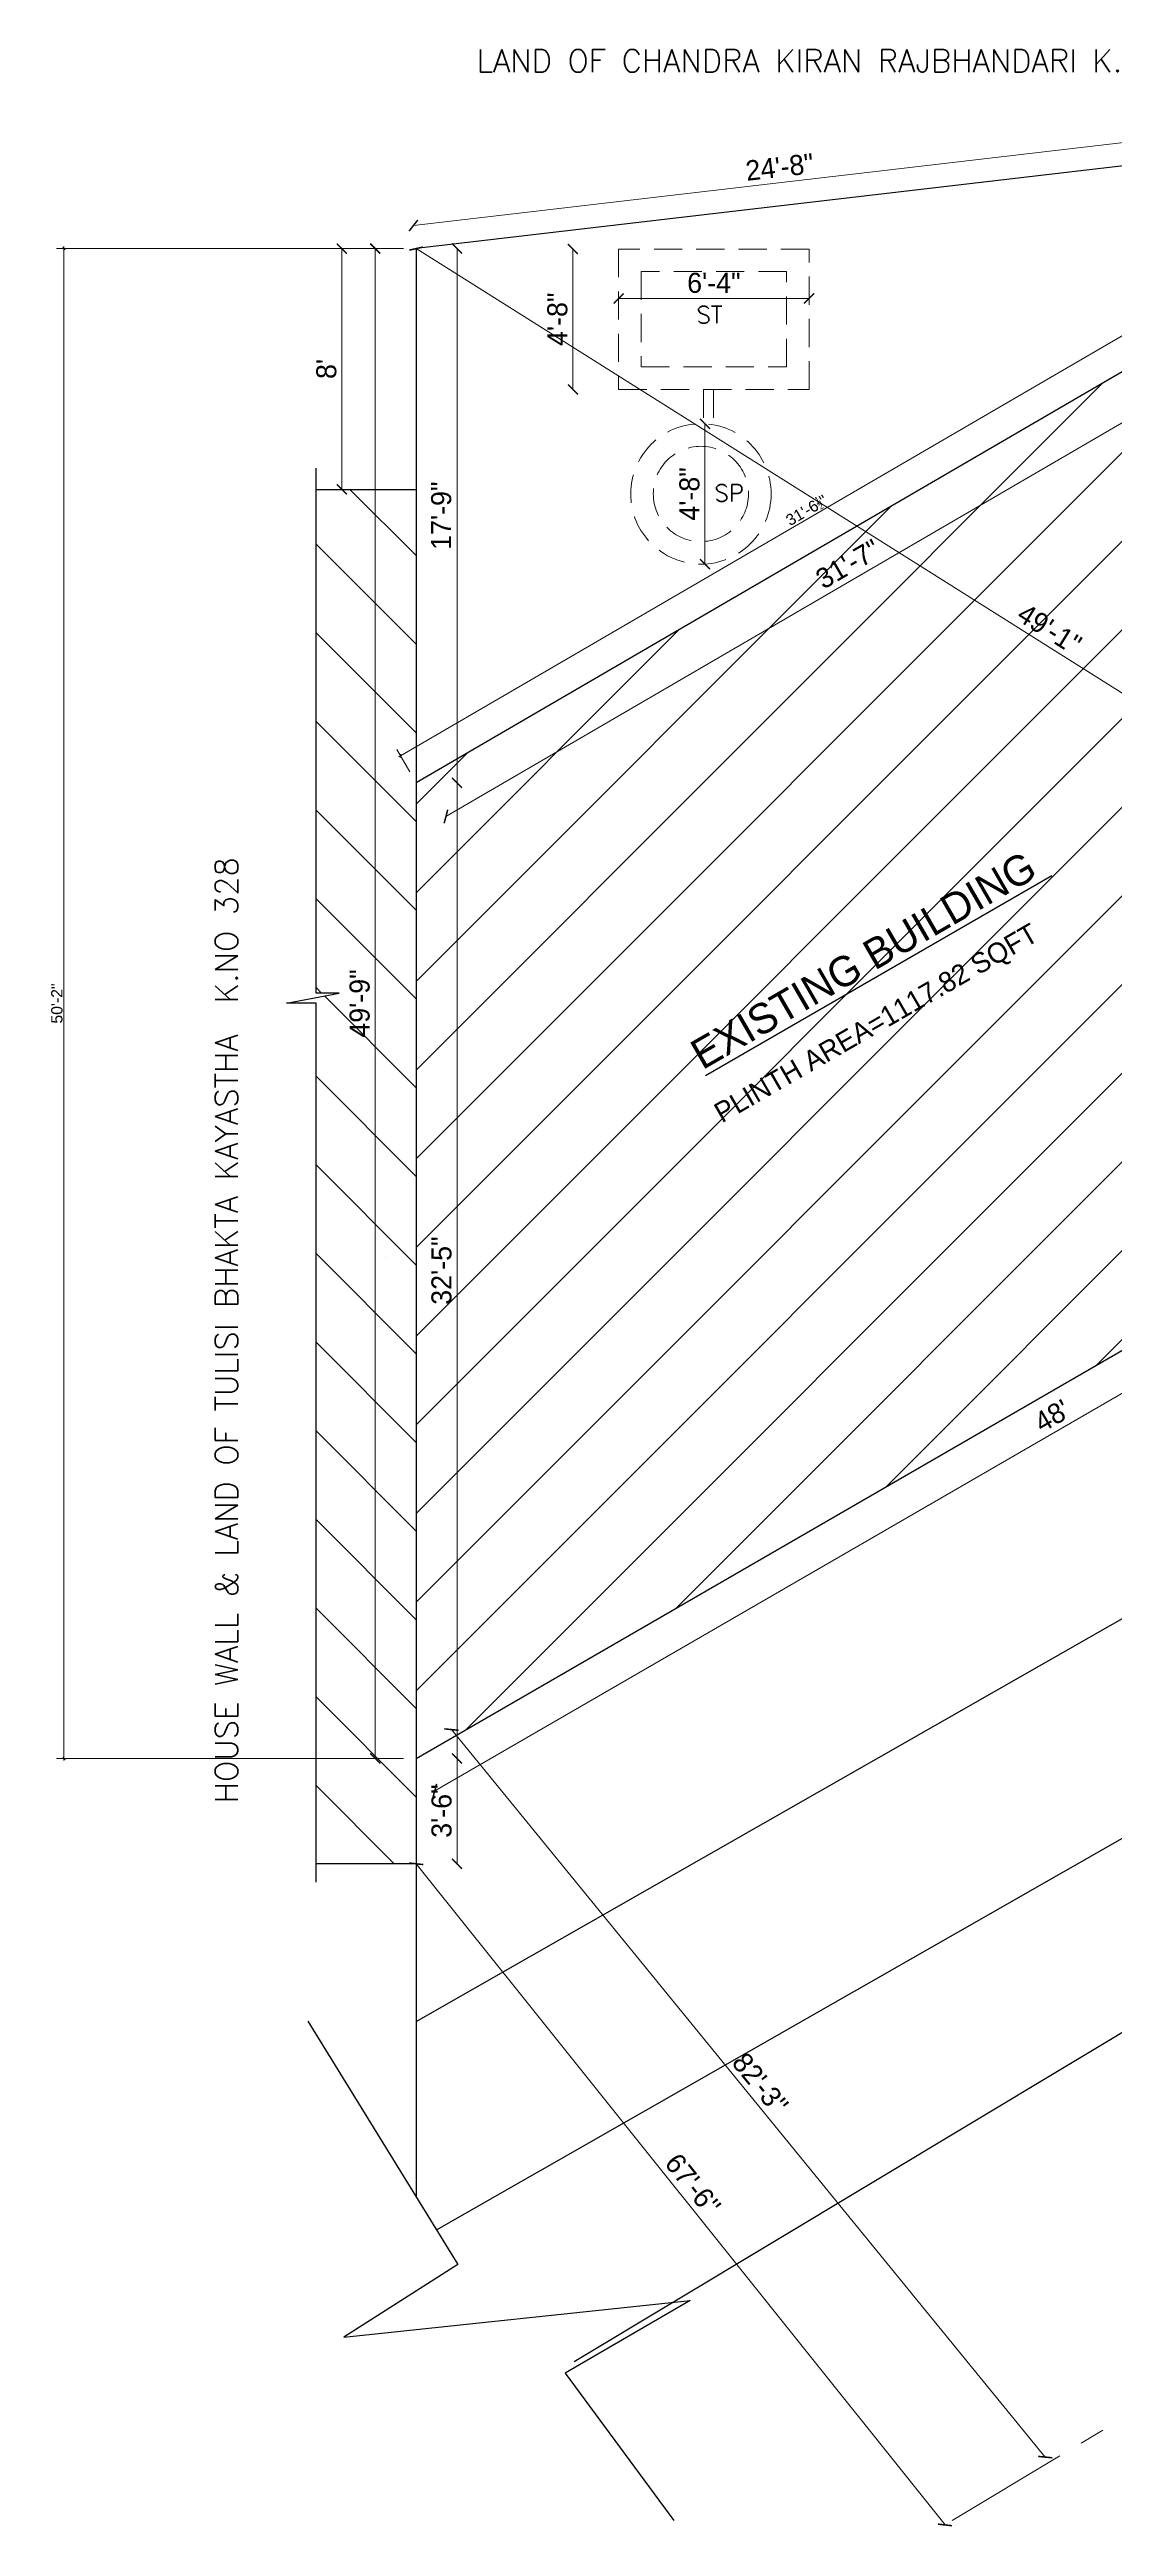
# Model space of a CAD drawing. Header units: inches. Extents: x 20273 to 74670, y -14357 to 735.
# Drawn here: x 63986 to 64411, y -10032 to -9044 of the extents above; entities that cross this region are included whole.
import ezdxf

# ---------------------------------------------------------------- set-up
doc = ezdxf.new("R2010")
doc.units = ezdxf.units.IN
doc.header["$LTSCALE"] = 5
doc.header["$MEASUREMENT"] = 0
doc.linetypes.add('CENTER', pattern=[2, 1.25, -0.25, 0.25, -0.25])
doc.linetypes.add('HIDDEN', pattern=[0.375, 0.25, -0.125])
doc.layers.add('A-WALL', color=7, linetype='Continuous', lineweight=9)
doc.layers.add('HATCH', color=253, linetype='Continuous', lineweight=0)
for name, color, linetype in [('DIM', 5, 'Continuous'), ('TEXT', 6, 'Continuous'), ('WALL', 7, 'Continuous')]:
    doc.layers.add(name, color=color, linetype=linetype)
doc.layers.add('dim line', color=7, linetype='Continuous', lineweight=15, true_color=0xfab2b2)
doc.styles.add('ROMANS', font='romans.shx', dxfattribs={"width": 0.8})
doc.styles.get("Standard").update_dxf_attribs({"font": 'arial.ttf'})
doc.styles.add('tt', font='stylu.ttf', dxfattribs={"height": 8})
doc.dimstyles.new('Copy(2) of STANDARD', dxfattribs={"dimtxt": 2, "dimasz": 4, "dimexe": 0, "dimexo": 0, "dimgap": 2, "dimtad": 1, "dimdec": 0, "dimzin": 0, "dimdsep": 46, "dimlunit": 3, "dimtxsty": 'tt', "dimblk": 'ARCHTICK', "dimcen": 0.0505, "dimse1": 1, "dimse2": 1, "dimclrd": 5, "dimclre": 5, "dimclrt": 7, "dimadec": 1, "dimazin": 0, "dimtm": 1e-09, "dimtfac": 1, "dimtdec": 0, "dimtofl": 0, "dimtmove": 1, "dimatfit": 3, "dimfxl": 1, "dimtolj": 2, "dimtzin": 0, "dimlwd": 13, "dimarcsym": 0})
doc.dimstyles.new('Standard$0', dxfattribs={"dimtxt": 6, "dimasz": 4, "dimexe": 3, "dimexo": 6, "dimgap": 3, "dimtad": 1, "dimdec": 1, "dimzin": 0, "dimdsep": 46, "dimlunit": 4, "dimtxsty": 'Standard', "dimcen": 0.09, "dimclrd": 6, "dimclre": 6, "dimclrt": 7, "dimadec": 0, "dimazin": 0, "dimtfac": 1, "dimtdec": 1, "dimtix": 1, "dimtofl": 0, "dimtmove": 1, "dimatfit": 3, "dimfxl": 1, "dimtolj": 1, "dimtzin": 0, "dimlwd": 18, "dimlwe": 18, "dimarcsym": 0})

# ---------------------------------------------------------------- blocks, each defined once
blk = doc.blocks.new('_ArchTick')
at = {"color": 0, "linetype": 'ByBlock', "const_width": 0.15}
blk.add_lwpolyline([(-0.5, -0.5), (0.5, 0.5)], dxfattribs=at)
blk = doc.blocks.new('*D738')
at = {"layer": 'Defpoints', "color": 0, "ltscale": 5, "transparency": 16777216}
for p in [(64132.4, -9123.41), (64631.11, -9437.21), (64631.11, -9437.21)]:
    blk.add_point(p, dxfattribs=at)
at = {"layer": 'DIM', "color": 5, "lineweight": 13, "ltscale": 5, "transparency": 16777216}
blk.add_line((64132.4, -9123.41), (64631.11, -9437.21), dxfattribs=at)
at = {"layer": 'DIM', "color": 5, "lineweight": 13, "ltscale": 5, "transparency": 16777216, "xscale": 4, "yscale": 4, "zscale": 4}
for p, rotation in [((64132.4, -9123.41), 147.8211343331413), ((64631.11, -9437.21), 327.8211343331413)]:
    blk.add_blockref('_ArchTick', p, dxfattribs=dict(at, rotation=rotation))
at = {"layer": 'DIM', "color": 7, "ltscale": 5, "transparency": 16777216, "insert": (64385.05, -9275.08), "char_height": 8, "attachment_point": 5, "rotation": 327.82113, "style": 'tt'}
blk.add_mtext('\\A2;49\'-1"', dxfattribs=at)
blk = doc.blocks.new('*D716')
at = {"layer": 'Defpoints', "color": 0, "ltscale": 5, "transparency": 16777216}
for p in [(64424.94, -9079.93), (64426.01, -9089.14), (64132.4, -9123.41)]:
    blk.add_point(p, dxfattribs=at)
at = {"layer": 'DIM', "color": 5, "lineweight": 13, "ltscale": 5, "transparency": 16777216}
blk.add_line((64131.32, -9114.2), (64424.94, -9079.93), dxfattribs=at)
at = {"layer": 'DIM', "color": 5, "lineweight": 13, "ltscale": 5, "transparency": 16777216, "xscale": 4, "yscale": 4, "zscale": 4}
for p, rotation in [((64424.94, -9079.93), 6.656485109489094), ((64131.32, -9114.2), 186.6564851094891)]:
    blk.add_blockref('_ArchTick', p, dxfattribs=dict(at, rotation=rotation))
at = {"layer": 'DIM', "color": 7, "ltscale": 5, "transparency": 16777216, "insert": (64277.41, -9090.93), "char_height": 8, "attachment_point": 5, "rotation": 6.65649, "style": 'tt'}
blk.add_mtext('\\A2;24\'-8"', dxfattribs=at)
blk = doc.blocks.new('*D717')
at = {"layer": 'Defpoints', "color": 0, "ltscale": 5, "transparency": 16777216}
for p in [(64116.07, -9123.41), (64132.4, -9123.41), (64132.4, -9725.41)]:
    blk.add_point(p, dxfattribs=at)
at = {"layer": 'DIM', "color": 5, "lineweight": 13, "ltscale": 5, "transparency": 16777216}
blk.add_line((64116.07, -9725.41), (64116.07, -9123.41), dxfattribs=at)
at = {"layer": 'DIM', "color": 5, "lineweight": 13, "ltscale": 5, "transparency": 16777216, "xscale": 4, "yscale": 4, "zscale": 4}
for p, rotation in [((64116.07, -9123.41), 90), ((64116.07, -9725.41), 270)]:
    blk.add_blockref('_ArchTick', p, dxfattribs=dict(at, rotation=rotation))
at = {"layer": 'DIM', "color": 7, "ltscale": 5, "transparency": 16777216, "insert": (64109.89, -9424.41), "char_height": 8, "attachment_point": 5, "rotation": 90, "style": 'tt'}
blk.add_mtext('\\A2;49\'-9"', dxfattribs=at)
blk = doc.blocks.new('*D719')
at = {"layer": 'Defpoints', "color": 0, "ltscale": 5, "transparency": 16777216}
for p in [(64132.4, -9725.41), (64383.36, -10003.97), (64369.26, -10015.48)]:
    blk.add_point(p, dxfattribs=at)
at = {"layer": 'DIM', "color": 5, "lineweight": 13, "ltscale": 5, "transparency": 16777216}
blk.add_line((64146.49, -9713.9), (64383.36, -10003.97), dxfattribs=at)
at = {"layer": 'DIM', "color": 5, "lineweight": 13, "ltscale": 5, "transparency": 16777216, "xscale": 4, "yscale": 4, "zscale": 4}
for p, rotation in [((64146.49, -9713.9), 129.2346719250575), ((64383.36, -10003.97), 309.2346719250575)]:
    blk.add_blockref('_ArchTick', p, dxfattribs=dict(at, rotation=rotation))
at = {"layer": 'DIM', "color": 7, "ltscale": 5, "transparency": 16777216, "insert": (64269.69, -9855.05), "char_height": 8, "attachment_point": 5, "rotation": 309.23467, "style": 'tt'}
blk.add_mtext("\\A2;82'-3''", dxfattribs=at)
blk = doc.blocks.new('*D723')
at = {"layer": 'Defpoints', "color": 0, "ltscale": 5, "transparency": 16777216}
for p in [(64132.4, -9767.41), (64343.4, -10031.02), (64343.4, -10031.02)]:
    blk.add_point(p, dxfattribs=at)
at = {"layer": 'DIM', "color": 5, "lineweight": 13, "ltscale": 5, "transparency": 16777216}
blk.add_line((64132.4, -9767.41), (64343.4, -10031.02), dxfattribs=at)
at = {"layer": 'DIM', "color": 5, "lineweight": 13, "ltscale": 5, "transparency": 16777216, "xscale": 4, "yscale": 4, "zscale": 4}
for p, rotation in [((64132.4, -9767.41), 128.6745829796092), ((64343.4, -10031.02), 308.6745829796092)]:
    blk.add_blockref('_ArchTick', p, dxfattribs=dict(at, rotation=rotation))
at = {"layer": 'DIM', "color": 7, "ltscale": 5, "transparency": 16777216, "insert": (64242.81, -9895.29), "char_height": 8, "attachment_point": 5, "rotation": 308.67458, "style": 'tt'}
blk.add_mtext("\\A2;67'-6''", dxfattribs=at)
blk = doc.blocks.new('*D725')
at = {"layer": 'Defpoints', "color": 0, "ltscale": 5, "transparency": 16777216}
for p in [(64247.07, -9193.25), (64244.93, -9249.21), (64247.63, -9249.21)]:
    blk.add_point(p, dxfattribs=at)
at = {"layer": 'DIM', "color": 5, "lineweight": 13, "ltscale": 5, "transparency": 16777216}
blk.add_line((64247.63, -9193.25), (64247.63, -9249.21), dxfattribs=at)
at = {"layer": 'DIM', "color": 5, "lineweight": 13, "ltscale": 5, "transparency": 16777216, "xscale": 4, "yscale": 4, "zscale": 4}
for p, rotation in [((64247.63, -9193.25), 90), ((64247.63, -9249.21), 270)]:
    blk.add_blockref('_ArchTick', p, dxfattribs=dict(at, rotation=rotation))
at = {"layer": 'DIM', "color": 7, "ltscale": 5, "transparency": 16777216, "insert": (64241.45, -9221.23), "char_height": 8, "attachment_point": 5, "rotation": 90, "style": 'tt'}
blk.add_mtext('\\A2;4\'-8"', dxfattribs=at)
blk = doc.blocks.new('*D726')
at = {"layer": 'Defpoints', "color": 0, "ltscale": 5, "transparency": 16777216}
for p in [(64213.17, -9123.59), (64194.93, -9179.59), (64213.17, -9179.59)]:
    blk.add_point(p, dxfattribs=at)
at = {"layer": 'DIM', "color": 5, "lineweight": 13, "ltscale": 5, "transparency": 16777216}
blk.add_line((64194.93, -9123.59), (64194.93, -9179.59), dxfattribs=at)
at = {"layer": 'DIM', "color": 5, "lineweight": 13, "ltscale": 5, "transparency": 16777216, "xscale": 4, "yscale": 4, "zscale": 4}
for p, rotation in [((64194.93, -9123.59), 90), ((64194.93, -9179.59), 270)]:
    blk.add_blockref('_ArchTick', p, dxfattribs=dict(at, rotation=rotation))
at = {"layer": 'DIM', "color": 7, "ltscale": 5, "transparency": 16777216, "insert": (64188.75, -9151.59), "char_height": 8, "attachment_point": 5, "rotation": 90, "style": 'tt'}
blk.add_mtext('\\A2;4\'-8"', dxfattribs=at)
blk = doc.blocks.new('*D727')
at = {"layer": 'Defpoints', "color": 0, "ltscale": 5, "transparency": 16777216}
for p in [(64289.17, -9143.3), (64213.17, -9152.59), (64289.17, -9152.59)]:
    blk.add_point(p, dxfattribs=at)
at = {"layer": 'DIM', "color": 5, "lineweight": 13, "ltscale": 5, "transparency": 16777216}
blk.add_line((64213.17, -9143.3), (64289.17, -9143.3), dxfattribs=at)
at = {"layer": 'DIM', "color": 5, "lineweight": 13, "ltscale": 5, "transparency": 16777216, "xscale": 4, "yscale": 4, "zscale": 4, "rotation": 180}
blk.add_blockref('_ArchTick', (64213.17, -9143.3), dxfattribs=at)
at = {"layer": 'DIM', "color": 5, "lineweight": 13, "ltscale": 5, "transparency": 16777216, "xscale": 4, "yscale": 4, "zscale": 4}
blk.add_blockref('_ArchTick', (64289.17, -9143.3), dxfattribs=at)
at = {"layer": 'DIM', "color": 7, "ltscale": 5, "transparency": 16777216, "insert": (64251.17, -9137.12), "char_height": 8, "attachment_point": 5, "style": 'tt'}
blk.add_mtext('\\A2;6\'-4"', dxfattribs=at)
blk = doc.blocks.new('*D728')
at = {"layer": 'Defpoints', "color": 0, "ltscale": 5, "transparency": 16777216}
for p in [(64132.4, -9123.41), (64148.71, -9123.41), (64132.4, -9336.41)]:
    blk.add_point(p, dxfattribs=at)
at = {"layer": 'DIM', "color": 5, "lineweight": 13, "ltscale": 5, "transparency": 16777216}
blk.add_line((64148.71, -9336.41), (64148.71, -9123.41), dxfattribs=at)
at = {"layer": 'DIM', "color": 5, "lineweight": 13, "ltscale": 5, "transparency": 16777216, "xscale": 4, "yscale": 4, "zscale": 4}
for p, rotation in [((64148.71, -9123.41), 90), ((64148.71, -9336.41), 270)]:
    blk.add_blockref('_ArchTick', p, dxfattribs=dict(at, rotation=rotation))
at = {"layer": 'DIM', "color": 7, "ltscale": 5, "transparency": 16777216, "insert": (64142.42, -9229.91), "char_height": 8, "attachment_point": 5, "rotation": 90, "style": 'tt'}
blk.add_mtext('\\A2;17\'-9"', dxfattribs=at)
blk = doc.blocks.new('*D739')
at = {"layer": 'Defpoints', "color": 0, "ltscale": 5, "transparency": 16777216}
for p in [(64163.11, -9336.41), (64148.71, -9725.41), (64163.11, -9725.41)]:
    blk.add_point(p, dxfattribs=at)
at = {"layer": 'DIM', "color": 5, "lineweight": 13, "ltscale": 5, "transparency": 16777216}
blk.add_line((64148.71, -9336.41), (64148.71, -9725.41), dxfattribs=at)
at = {"layer": 'DIM', "color": 5, "lineweight": 13, "ltscale": 5, "transparency": 16777216, "xscale": 4, "yscale": 4, "zscale": 4}
for p, rotation in [((64148.71, -9336.41), 90), ((64148.71, -9725.41), 270)]:
    blk.add_blockref('_ArchTick', p, dxfattribs=dict(at, rotation=rotation))
at = {"layer": 'DIM', "color": 7, "ltscale": 5, "transparency": 16777216, "insert": (64142.54, -9530.91), "char_height": 8, "attachment_point": 5, "rotation": 90, "style": 'tt'}
blk.add_mtext('\\A2;32\'-5"', dxfattribs=at)
blk = doc.blocks.new('*D740')
at = {"layer": 'Defpoints', "color": 0, "ltscale": 5, "transparency": 16777216}
for p in [(64459.52, -9138.99), (64471.41, -9159.42), (64132.4, -9329.39)]:
    blk.add_point(p, dxfattribs=at)
at = {"layer": 'DIM', "color": 5, "lineweight": 13, "ltscale": 5, "transparency": 16777216}
blk.add_line((64144.29, -9349.82), (64471.41, -9159.42), dxfattribs=at)
at = {"layer": 'DIM', "color": 5, "lineweight": 13, "ltscale": 5, "transparency": 16777216, "xscale": 4, "yscale": 4, "zscale": 4}
for p, rotation in [((64471.41, -9159.42), 30.20167562402278), ((64144.29, -9349.82), 210.2016756240228)]:
    blk.add_blockref('_ArchTick', p, dxfattribs=dict(at, rotation=rotation))
at = {"layer": 'DIM', "color": 7, "ltscale": 5, "transparency": 16777216, "insert": (64304.69, -9249.19), "char_height": 8, "attachment_point": 5, "rotation": 30.20168, "style": 'tt'}
blk.add_mtext('\\A2;31\'-7"', dxfattribs=at)
blk = doc.blocks.new('*D730')
at = {"layer": 'Defpoints', "color": 0, "ltscale": 5, "transparency": 16777216}
for p in [(64631.11, -9437.21), (64638.55, -9450.08), (64132.4, -9725.41)]:
    blk.add_point(p, dxfattribs=at)
at = {"layer": 'DIM', "color": 5, "lineweight": 13, "ltscale": 5, "transparency": 16777216}
blk.add_line((64139.83, -9738.27), (64638.55, -9450.08), dxfattribs=at)
at = {"layer": 'DIM', "color": 5, "lineweight": 13, "ltscale": 5, "transparency": 16777216, "xscale": 4, "yscale": 4, "zscale": 4}
for p, rotation in [((64638.55, -9450.08), 30.02282740668972), ((64139.83, -9738.27), 210.0228274066897)]:
    blk.add_blockref('_ArchTick', p, dxfattribs=dict(at, rotation=rotation))
at = {"layer": 'DIM', "color": 7, "ltscale": 5, "transparency": 16777216, "insert": (64386.1, -9588.82), "char_height": 8, "attachment_point": 5, "rotation": 30.02283, "style": 'tt'}
blk.add_mtext("\\A2;48'", dxfattribs=at)
blk = doc.blocks.new('*D731')
at = {"layer": 'Defpoints', "color": 0, "ltscale": 5, "transparency": 16777216}
for p in [(64160.91, -9725.41), (64148.71, -9767.41), (64160.91, -9767.41)]:
    blk.add_point(p, dxfattribs=at)
at = {"layer": 'DIM', "color": 5, "lineweight": 13, "ltscale": 5, "transparency": 16777216}
blk.add_line((64148.71, -9725.41), (64148.71, -9767.41), dxfattribs=at)
at = {"layer": 'DIM', "color": 5, "lineweight": 13, "ltscale": 5, "transparency": 16777216, "xscale": 4, "yscale": 4, "zscale": 4}
for p, rotation in [((64148.71, -9725.41), 90), ((64148.71, -9767.41), 270)]:
    blk.add_blockref('_ArchTick', p, dxfattribs=dict(at, rotation=rotation))
at = {"layer": 'DIM', "color": 7, "ltscale": 5, "transparency": 16777216, "insert": (64142.56, -9746.41), "char_height": 8, "attachment_point": 5, "rotation": 90, "style": 'tt'}
blk.add_mtext('\\A2;3\'-6"', dxfattribs=at)
blk = doc.blocks.new('*D732')
at = {"layer": 'Defpoints', "color": 0, "ltscale": 5, "transparency": 16777216}
for p in [(64102.73, -9123.41), (64132.4, -9123.41), (64118.86, -9219.41)]:
    blk.add_point(p, dxfattribs=at)
at = {"layer": 'DIM', "color": 5, "lineweight": 13, "ltscale": 5, "transparency": 16777216}
blk.add_line((64102.73, -9219.41), (64102.73, -9123.41), dxfattribs=at)
at = {"layer": 'DIM', "color": 5, "lineweight": 13, "ltscale": 5, "transparency": 16777216, "xscale": 4, "yscale": 4, "zscale": 4}
for p, rotation in [((64102.73, -9123.41), 90), ((64102.73, -9219.41), 270)]:
    blk.add_blockref('_ArchTick', p, dxfattribs=dict(at, rotation=rotation))
at = {"layer": 'DIM', "color": 7, "ltscale": 5, "transparency": 16777216, "insert": (64096.59, -9171.41), "char_height": 8, "attachment_point": 5, "rotation": 90, "style": 'tt'}
blk.add_mtext("\\A2;8'", dxfattribs=at)
blk = doc.blocks.new('oblique')
at = {"color": 0, "lineweight": -2}
blk.add_line((0.25, 0.25), (-0.25, -0.25), dxfattribs=at)
at = {"layer": 'dim line', "lineweight": 9}
for p, q in [((-0.4375, 0), (0.4375, 0)), ((0, 0.4375), (0, -0.4375))]:
    blk.add_line(p, q, dxfattribs=at)
blk = doc.blocks.new('*D744')
at = {"layer": 'A-WALL', "color": 47, "lineweight": 0, "ltscale": 5, "transparency": 16777216}
for p, q in [((64127.4, -9123.41), (63988.88, -9123.41)), ((64127.4, -9725.41), (63988.88, -9725.41))]:
    blk.add_line(p, q, dxfattribs=at)
at = {"layer": 'A-WALL', "color": 33, "lineweight": 0, "ltscale": 5, "transparency": 16777216}
blk.add_line((63991.88, -9123.41), (63991.88, -9725.41), dxfattribs=at)
at = {"layer": 'Defpoints', "color": 0, "ltscale": 5, "transparency": 16777216}
for p in [(64132.4, -9123.41), (63991.88, -9725.41), (64132.4, -9725.41)]:
    blk.add_point(p, dxfattribs=at)
at = {"layer": 'A-WALL', "color": 33, "lineweight": 0, "ltscale": 5, "transparency": 16777216, "xscale": 2, "yscale": 2, "zscale": 2}
for p, rotation in [((63991.88, -9123.41), 90), ((63991.88, -9725.41), 270)]:
    blk.add_blockref('oblique', p, dxfattribs=dict(at, rotation=rotation))
at = {"layer": 'A-WALL', "color": 7, "ltscale": 5, "transparency": 16777216, "insert": (63989.08, -9424.41), "char_height": 4.5, "attachment_point": 5, "rotation": 90}
blk.add_mtext('\\A1;50\'-2"', dxfattribs=at)
blk = doc.blocks.new('_OBLIQUE')
at = {"color": 0, "linetype": 'ByBlock'}
blk.add_line((-0.5, -0.5), (0.5, 0.5), dxfattribs=at)
blk = doc.blocks.new('*D745')
at = {"layer": 'A-WALL', "color": 47, "lineweight": 0, "ltscale": 5, "transparency": 16777216}
for p, q in [((64457.01, -9141.68), (64451.76, -9132.68)), ((64129.88, -9332.09), (64124.64, -9323.08))]:
    blk.add_line(p, q, dxfattribs=at)
at = {"layer": 'A-WALL', "color": 33, "lineweight": 0, "ltscale": 5, "transparency": 16777216}
blk.add_line((64453.27, -9135.27), (64126.15, -9325.68), dxfattribs=at)
at = {"layer": 'Defpoints', "color": 0, "ltscale": 5, "transparency": 16777216}
for p in [(64459.52, -9146.01), (64126.15, -9325.68), (64132.4, -9336.41)]:
    blk.add_point(p, dxfattribs=at)
at = {"layer": 'A-WALL', "color": 33, "lineweight": 0, "ltscale": 5, "transparency": 16777216, "xscale": 2, "yscale": 2, "zscale": 2}
for p, rotation in [((64453.27, -9135.27), 30.20167562402474), ((64126.15, -9325.68), 210.2016756240247)]:
    blk.add_blockref('oblique', p, dxfattribs=dict(at, rotation=rotation))
at = {"layer": 'A-WALL', "color": 7, "ltscale": 5, "transparency": 16777216, "insert": (64288.11, -9227.73), "char_height": 4.5, "attachment_point": 5, "rotation": 30.20168}
blk.add_mtext('\\A1;31\'-6{\\H0.5x;\\S1/2;}"', dxfattribs=at)

msp = doc.modelspace()

# ---------------------------------------------------------------- hatches: boundary and pattern name
at = {"layer": 'HATCH', "ltscale": 5}
h = msp.add_hatch(dxfattribs=at)
h.set_pattern_fill('ANSI31', color=256, scale=200, style=0)
h.set_pattern_definition([(45, (43778.834, -5586.145), (-17.67767, 17.67767), [])])
h.paths.add_polyline_path([(64459.52, -9146.01), (64132.4, -9336.41), (64132.4, -9686.14), (64132.4, -9725.41), (64631.11, -9437.21)])
h.paths.add_polyline_path([(64538.9, -9312.06), (64557.47, -9344.19), (64573.52, -9334.92), (64554.95, -9302.78)], flags=24)
h.paths.add_polyline_path([(64364.59, -9272.96), (64396, -9292.72), (64405.88, -9277.03), (64374.46, -9257.27)], flags=24)
h.paths.add_polyline_path([(64151.64, -9549.49), (64151.64, -9512.38), (64133.1, -9512.38), (64133.1, -9549.49)], flags=24)
h.paths.add_polyline_path([(64293.15, -9266.3), (64325.23, -9247.63), (64315.9, -9231.61), (64283.83, -9250.28)], flags=24)
h.paths.add_polyline_path([(64253.85, -9475.68), (64399.09, -9391.83), (64392.59, -9380.57), (64247.35, -9464.42)], flags=24)
h.paths.add_polyline_path([(64245.67, -9455.64), (64389.94, -9372.34), (64380.57, -9356.1), (64236.29, -9439.4)], flags=24)
h = msp.add_hatch(dxfattribs=at)
h.set_pattern_fill('ANSI31', color=256, scale=200, angle=90, style=0)
h.set_pattern_definition([(135, (43048.27, -24259.536), (-17.67767, -17.67767), [])])
h.paths.add_polyline_path([(64132.4, -9219.41), (64092.45, -9219.41), (64092.45, -9420.23), (64101.71, -9420.23), (64080.71, -9424.26), (64092.45, -9424.26), (64092.45, -9767.41), (64132.4, -9767.41), (64132.4, -9686.14)])
h.paths.add_polyline_path([(64103.73, -9417.28), (64103.73, -9397.27), (64116.07, -9397.27), (64116.07, -9417.28)], flags=24)

# ---------------------------------------------------------------- linework, layer by layer
at = {"layer": 'DIM', "ltscale": 5}
msp.add_line((64120.15, -9525.82), (64120.15, -9525.82), dxfattribs=at)
at = {"layer": 'HATCH', "linetype": 'HIDDEN', "ltscale": 9}
for p, q in [((64247.08, -9179.59), (64247.08, -9193.25)), ((64251.08, -9179.59), (64251.08, -9193.7))]:
    msp.add_line(p, q, dxfattribs=at)
at = {"layer": 'HATCH', "linetype": 'CENTER', "ltscale": 8}
msp.add_line((64346.3, -10029.27), (65206.52, -9512.49), dxfattribs=at)
at = {"layer": 'HATCH', "linetype": 'HIDDEN', "ltscale": 9}
for points in [[(64213.17, -9179.59), (64289.17, -9179.59), (64289.17, -9123.59), (64213.17, -9123.59)], [(64222.17, -9170.59), (64280.17, -9170.59), (64280.17, -9132.59), (64222.17, -9132.59)]]:
    msp.add_lwpolyline(points, close=True, dxfattribs=at)
for radius in [28, 19]:
    msp.add_circle((64246, -9221.23), radius, dxfattribs=at)
at = {"layer": 'WALL', "ltscale": 5}
for p, q in [((64426.01, -9089.14), (64132.4, -9123.41)), ((64132.4, -9123.41), (64132.4, -9686.14)), ((64459.52, -9146.01), (64132.4, -9336.41)), ((64092.45, -9420.23), (64092.45, -9210.92)), ((64092.45, -9219.41), (64132.4, -9219.41)), ((64195.46, -9965.91), (65125.29, -9407.3)), ((64080.71, -9424.26), (64101.71, -9420.23)), ((64101.71, -9420.23), (64092.45, -9420.23)), ((64092.45, -9424.26), (64080.71, -9424.26)), ((64092.45, -9774.79), (64092.45, -9424.26)), ((64132.4, -9725.41), (64631.11, -9437.21)), ((64132.4, -9830.35), (64666.72, -9525.45)), ((64140.55, -9913.33), (64716.77, -9584.53)), ((64132.4, -9686.14), (64132.4, -9900.13)), ((64132.4, -9767.41), (64092.45, -9767.41))]:
    msp.add_line(p, q, dxfattribs=at)
msp.add_lwpolyline([(64089.15, -9830.11), (64149.07, -9927.12), (64103.48, -9956.18), (64241.65, -9941.48), (64191.82, -9970.51), (64235.23, -10029.27)], dxfattribs=at)

# ---------------------------------------------------------------- texts
at = {"layer": 'TEXT', "lineweight": 9, "style": 'ROMANS'}
for s, height, p in [('LAND OF CHANDRA KIRAN RAJBHANDARI K.NO 366', 9, (64156.51, -9053.05)), ('ST', 6.72, (64244.24, -9153.14)), ('SP', 6.72, (64251.4, -9224.23))]:
    msp.add_text(s, height=height, dxfattribs=at).set_placement(p)
msp.add_text('HOUSE WALL & LAND OF TULISI BHAKTA KAYASTHA  K.NO 328', height=9, rotation=90, dxfattribs=at).set_placement((64061.25, -9743.29))
at = {"layer": 'TEXT', "linetype": 'ByBlock', "style": 'tt'}
msp.add_text('%%UEXISTING BUILDING ', height=12, rotation=30, dxfattribs=at).set_placement((64246.63, -9451.06))
at = {"layer": 'TEXT', "lineweight": 70, "style": 'tt'}
msp.add_text('PLINTH AREA=1117.82 SQFT', height=8, rotation=30, dxfattribs=at).set_placement((64254.36, -9472.22))

# ---------------------------------------------------------------- dimensions: what is measured, and where the dimension line sits
at = {"layer": 'A-WALL', "ltscale": 5}
dim = msp.add_linear_dim(base=(63991.88, -9725.41), p1=(64132.4, -9123.41), p2=(64132.4, -9725.41), angle=90, dimstyle='Standard$0', override={"dimtxt": 4.5, "dimasz": 2, "dimexo": 5, "dimgap": 0.5, "dimzin": 12, "dimpost": '\\X', "dimblk": 'oblique', "dimcen": 3, "dimclrd": 33, "dimclre": 47, "dimtfac": 0.5, "dimfxl": 3, "dimlwd": 0, "dimlwe": 0}, dxfattribs=at)
dim.commit()
dim.dimension.update_dxf_attribs({"geometry": '*D744', "text_midpoint": (63989.08, -9424.41)})
dim = msp.add_aligned_dim(p1=(64459.52, -9146.01), p2=(64132.4, -9336.41), distance=-12.42, dimstyle='Standard$0', override={"dimtxt": 4.5, "dimasz": 2, "dimexo": 5, "dimgap": 0.5, "dimzin": 12, "dimpost": '\\X', "dimblk": 'oblique', "dimcen": 3, "dimclrd": 33, "dimclre": 47, "dimtfac": 0.5, "dimfxl": 3, "dimlwd": 0, "dimlwe": 0}, dxfattribs=at)
dim.commit()
dim.dimension.update_dxf_attribs({"geometry": '*D745', "text_midpoint": (64288.11, -9227.73)})
at = {"layer": 'DIM', "ltscale": 5}
for p1, p2, distance, picture, middle in [((64132.4, -9123.41), (64426.01, -9089.14), 9.27, '*D716', (64277.41, -9090.93)), ((64132.4, -9123.41), (64631.11, -9437.21), 0, '*D738', (64385.05, -9275.08)), ((64132.3967, -9329.3903), (64459.5209, -9138.9866), -23.6436, '*D740', (64304.69, -9249.1891)), ((64132.4, -9725.41), (64631.11, -9437.21), -14.86, '*D730', (64386.1, -9588.82))]:
    dim = msp.add_aligned_dim(p1=p1, p2=p2, distance=distance, dimstyle='Copy(2) of STANDARD', dxfattribs=at)
    dim.commit()
    dim.dimension.update_dxf_attribs({"geometry": picture, "text_midpoint": middle})
for base, p1, p2, picture, middle in [((64102.73, -9123.41), (64118.86, -9219.41), (64132.4, -9123.41), '*D732', (64096.59, -9171.41)), ((64148.71, -9123.41), (64132.4, -9336.41), (64132.4, -9123.41), '*D728', (64142.42, -9229.91)), ((64194.93, -9179.59), (64213.17, -9123.59), (64213.17, -9179.59), '*D726', (64188.75, -9151.59)), ((64247.63, -9249.21), (64247.07, -9193.25), (64244.93, -9249.21), '*D725', (64241.45, -9221.23)), ((64148.71, -9725.41), (64163.11, -9336.41), (64163.11, -9725.41), '*D739', (64142.54, -9530.91)), ((64148.71, -9767.41), (64160.91, -9725.41), (64160.91, -9767.41), '*D731', (64142.56, -9746.41))]:
    dim = msp.add_linear_dim(base=base, p1=p1, p2=p2, angle=90, dimstyle='Copy(2) of STANDARD', dxfattribs=at)
    dim.commit()
    dim.dimension.update_dxf_attribs({"geometry": picture, "text_midpoint": middle})
dim = msp.add_linear_dim(base=(64116.07, -9123.41), p1=(64132.4, -9725.41), p2=(64132.4, -9123.41), angle=90, text='49\'-9"', dimstyle='Copy(2) of STANDARD', dxfattribs=at)
dim.commit()
dim.dimension.update_dxf_attribs({"geometry": '*D717', "text_midpoint": (64109.89, -9424.41)})
dim = msp.add_linear_dim(base=(64289.17, -9143.3), p1=(64213.17, -9152.59), p2=(64289.17, -9152.59), dimstyle='Copy(2) of STANDARD', dxfattribs=at)
dim.commit()
dim.dimension.update_dxf_attribs({"geometry": '*D727', "text_midpoint": (64251.17, -9137.12)})
for p1, p2, distance, text, picture, middle in [((64132.4, -9725.41), (64369.26, -10015.48), 18.2, "82'-3''", '*D719', (64269.69, -9855.05)), ((64132.4, -9767.41), (64343.4, -10031.02), 0, "67'-6''", '*D723', (64242.81, -9895.29))]:
    dim = msp.add_aligned_dim(p1=p1, p2=p2, distance=distance, text=text, dimstyle='Copy(2) of STANDARD', dxfattribs=at)
    dim.commit()
    dim.dimension.update_dxf_attribs({"geometry": picture, "text_midpoint": middle})

doc.saveas('drawing.dxf')
